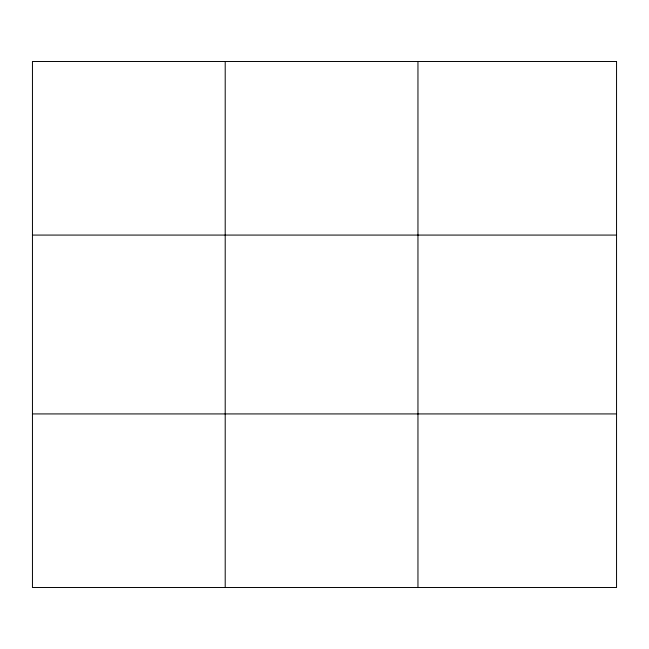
<?xml version="1.0" encoding="UTF-8"?>
<svg xmlns="http://www.w3.org/2000/svg" width="649" height="649" viewBox="0 0 649 649"><rect width="100%" height="100%" fill="white"/><g stroke="black" fill="none" stroke-linecap="round" stroke-linejoin="round"><path stroke-width="0.97" d="M225.203 61.485L225.203 587.515M417.956 61.485L417.956 587.515M32.45 235.076L616.55 235.076M32.45 413.924L616.55 413.924M616.55 61.485L616.55 587.515L32.45 587.515L32.45 61.485L616.55 61.485"/></g></svg>
